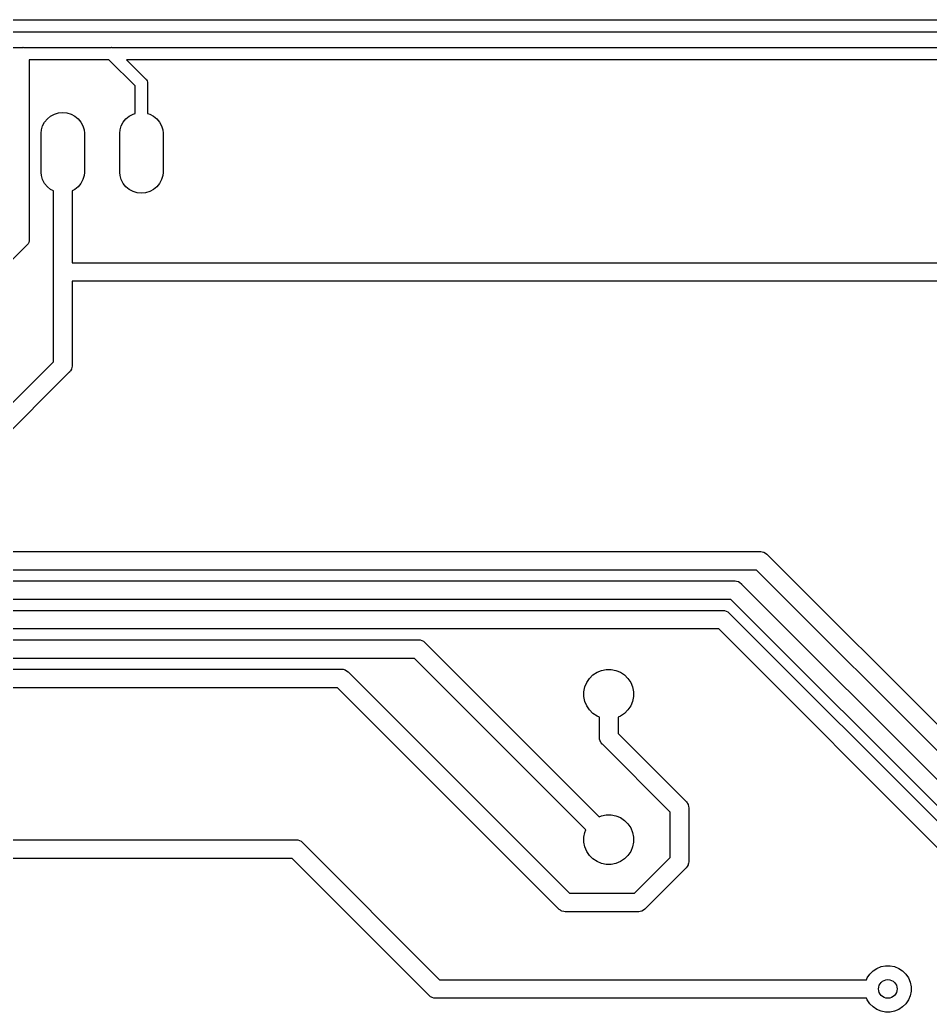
# Model space of a CAD drawing. Extents: x 29 to 167, y -139 to -69.
# Drawn here: x 73.17 to 102.59, y -101.27 to -69.21 of the extents above; entities that cross this region are included whole.
import ezdxf

# ---------------------------------------------------------------- set-up
doc = ezdxf.new("R2010")
doc.units = 0
doc.layers.add('BLACK', color=7, linetype='CONTINUOUS')

msp = doc.modelspace()

# ---------------------------------------------------------------- linework, layer by layer
at = {"layer": 'BLACK', "linetype": 'CONTINUOUS'}
for p, q in [((46.4843, -69.2055), (126.8, -69.2055)), ((126.727, -69.6055), (46.5573, -69.6055)), ((63.3753, -70.0945), (73.2692, -70.0945)), ((73.2692, -70.0945), (73.279, -70.0935)), ((73.279, -70.0935), (73.2888, -70.0945)), ((73.2888, -70.0945), (76.1267, -70.0945)), ((76.1267, -70.0945), (76.1365, -70.0935)), ((76.1365, -70.0935), (76.1463, -70.0945)), ((76.1463, -70.0945), (125.911, -70.0945)), ((76.0537, -70.4945), (73.479, -70.4945)), ((73.479, -70.4945), (73.479, -76.3172)), ((76.9, -71.3408), (76.0537, -70.4945)), ((125.838, -70.4945), (76.6193, -70.4945)), ((76.6193, -70.4945), (77.2345, -71.1096)), ((77.2345, -71.1096), (77.2421, -71.1159)), ((77.2421, -71.1159), (77.2484, -71.1235)), ((77.2484, -71.1235), (77.2484, -71.1235)), ((77.2484, -71.1235), (77.2528, -71.129)), ((77.2528, -71.129), (77.2671, -71.1463)), ((77.2671, -71.1463), (77.2857, -71.1811)), ((77.2857, -71.1811), (77.2971, -71.2188)), ((76.9, -72.2292), (76.9, -71.3408)), ((77.2971, -71.2188), (77.3, -71.2482)), ((77.3, -71.2482), (77.3, -71.2482)), ((77.3, -71.2482), (77.301, -71.258)), ((77.301, -71.258), (77.3, -71.2678)), ((77.3, -71.2678), (77.3, -72.2292)), ((73.9752, -72.5092), (74.0626, -72.4026)), ((74.0626, -72.4026), (74.1692, -72.3152)), ((74.1692, -72.3152), (74.2908, -72.2502)), ((74.2908, -72.2502), (74.4228, -72.2101)), ((74.4228, -72.2101), (74.56, -72.1966)), ((74.56, -72.1966), (74.6972, -72.2101)), ((74.6972, -72.2101), (74.8292, -72.2502)), ((74.8292, -72.2502), (74.9508, -72.3152)), ((74.9508, -72.3152), (75.0574, -72.4026)), ((75.0574, -72.4026), (75.1448, -72.5092)), ((76.5152, -72.5092), (76.6026, -72.4026)), ((76.6026, -72.4026), (76.7092, -72.3152)), ((76.7092, -72.3152), (76.8308, -72.2502)), ((76.8308, -72.2502), (76.9, -72.2292)), ((77.3, -72.2292), (77.3692, -72.2502)), ((77.3692, -72.2502), (77.4908, -72.3152)), ((77.4908, -72.3152), (77.5974, -72.4026)), ((77.5974, -72.4026), (77.6848, -72.5092)), ((73.86, -72.8656), (73.8701, -72.7628)), ((73.8701, -72.7628), (73.9102, -72.6308)), ((73.9102, -72.6308), (73.9752, -72.5092)), ((75.1448, -72.5092), (75.2098, -72.6308)), ((75.2098, -72.6308), (75.2499, -72.7628)), ((75.2499, -72.7628), (75.26, -72.8656)), ((76.4, -72.8656), (76.4101, -72.7628)), ((76.4101, -72.7628), (76.4502, -72.6308)), ((76.4502, -72.6308), (76.5152, -72.5092)), ((77.6848, -72.5092), (77.7498, -72.6308)), ((77.7498, -72.6308), (77.7899, -72.7628)), ((77.7899, -72.7628), (77.8, -72.8656)), ((73.86, -74.1344), (73.86, -72.8656)), ((75.26, -72.8656), (75.26, -74.1344)), ((76.4, -74.1344), (76.4, -72.8656)), ((77.8, -72.8656), (77.8, -74.1344)), ((73.8701, -74.2372), (73.86, -74.1344)), ((73.9102, -74.3692), (73.8701, -74.2372)), ((73.9752, -74.4908), (73.9102, -74.3692)), ((75.2098, -74.3692), (75.1448, -74.4908)), ((75.2499, -74.2372), (75.2098, -74.3692)), ((75.26, -74.1344), (75.2499, -74.2372)), ((76.4101, -74.2372), (76.4, -74.1344)), ((76.4502, -74.3692), (76.4101, -74.2372)), ((76.5152, -74.4908), (76.4502, -74.3692)), ((77.7498, -74.3692), (77.6848, -74.4908)), ((77.7899, -74.2372), (77.7498, -74.3692)), ((77.8, -74.1344), (77.7899, -74.2372)), ((74.0626, -74.5974), (73.9752, -74.4908)), ((74.1692, -74.6848), (74.0626, -74.5974)), ((74.26, -74.7334), (74.1692, -74.6848)), ((74.9508, -74.6848), (74.86, -74.7334)), ((75.0574, -74.5974), (74.9508, -74.6848)), ((75.1448, -74.4908), (75.0574, -74.5974)), ((76.6026, -74.5974), (76.5152, -74.4908)), ((76.7092, -74.6848), (76.6026, -74.5974)), ((76.8308, -74.7498), (76.7092, -74.6848)), ((77.4908, -74.6848), (77.3692, -74.7498)), ((77.5974, -74.5974), (77.4908, -74.6848)), ((77.6848, -74.4908), (77.5974, -74.5974)), ((74.26, -77.3393), (74.26, -74.7334)), ((74.86, -74.7334), (74.86, -77.054)), ((76.9628, -74.7899), (76.8308, -74.7498)), ((77.1, -74.8034), (76.9628, -74.7899)), ((77.2372, -74.7899), (77.1, -74.8034)), ((77.3692, -74.7498), (77.2372, -74.7899)), ((73.4135, -76.4754), (70.6969, -79.192)), ((73.4211, -76.4691), (73.4135, -76.4754)), ((73.4461, -76.4387), (73.4211, -76.4691)), ((73.4647, -76.4039), (73.4461, -76.4387)), ((73.4679, -76.3931), (73.4647, -76.4039)), ((73.4761, -76.3662), (73.4679, -76.3931)), ((73.4773, -76.3538), (73.4761, -76.3662)), ((73.479, -76.3368), (73.4773, -76.3538)), ((73.479, -76.3172), (73.48, -76.327)), ((73.48, -76.327), (73.479, -76.3368)), ((73.479, -76.3368), (73.479, -76.3368)), ((74.86, -77.054), (108.513, -77.054)), ((74.2585, -77.354), (74.26, -77.3393)), ((74.26, -77.3687), (74.2585, -77.354)), ((74.26, -80.2557), (74.26, -77.3687)), ((108.623, -77.654), (74.86, -77.654)), ((74.86, -77.654), (74.86, -80.3653)), ((70.4242, -84.0915), (74.26, -80.2557)), ((74.8427, -80.4815), (74.8385, -80.4954)), ((74.8557, -80.4388), (74.8427, -80.4815)), ((74.86, -80.3947), (74.8557, -80.4388)), ((74.86, -80.3653), (74.8615, -80.38)), ((74.8615, -80.38), (74.86, -80.3947)), ((74.86, -80.3947), (74.86, -80.3947)), ((74.7617, -80.6025), (70.7711, -84.5932)), ((74.7732, -80.5932), (74.7617, -80.6025)), ((74.7825, -80.5817), (74.7732, -80.5932)), ((74.7826, -80.5817), (74.7825, -80.5817)), ((74.8106, -80.5475), (74.7826, -80.5817)), ((74.8385, -80.4954), (74.8106, -80.5475)), ((48.1317, -86.3875), (97.0867, -86.3875)), ((97.0867, -86.3875), (97.1015, -86.386)), ((97.1015, -86.386), (97.1162, -86.3875)), ((97.1162, -86.3875), (97.1162, -86.3875)), ((97.1162, -86.3875), (97.1603, -86.3918)), ((97.1603, -86.3918), (97.2168, -86.409)), ((97.2168, -86.409), (97.2689, -86.4368)), ((97.2689, -86.4368), (97.3146, -86.4743)), ((97.3146, -86.4743), (97.324, -86.4857)), ((97.324, -86.4857), (105.68, -94.8419)), ((96.9772, -86.9875), (48.0222, -86.9875)), ((105.178, -95.1887), (96.9772, -86.9875)), ((46.5417, -87.3375), (96.2587, -87.3375)), ((96.2587, -87.3375), (96.2735, -87.336)), ((96.2735, -87.336), (96.2882, -87.3375)), ((96.2882, -87.3375), (96.2882, -87.3375)), ((96.2882, -87.3375), (96.3323, -87.3418)), ((96.3323, -87.3418), (96.3888, -87.359)), ((96.3888, -87.359), (96.4409, -87.3868)), ((96.4409, -87.3868), (96.4866, -87.4243)), ((96.4866, -87.4243), (96.496, -87.4358)), ((96.496, -87.4358), (104.657, -95.5965)), ((96.1492, -87.9375), (46.4322, -87.9375)), ((104.155, -95.9433), (96.1492, -87.9375)), ((44.9517, -88.2875), (95.8652, -88.2875)), ((95.8652, -88.2875), (95.88, -88.286)), ((95.88, -88.286), (95.8947, -88.2875)), ((95.8947, -88.2875), (95.8947, -88.2875)), ((95.8947, -88.2875), (95.9388, -88.2918)), ((95.9388, -88.2918), (95.9953, -88.309)), ((95.9953, -88.309), (96.0474, -88.3368)), ((96.0474, -88.3368), (96.0931, -88.3743)), ((96.0931, -88.3743), (96.1025, -88.3858)), ((96.1025, -88.3858), (103.707, -95.99)), ((95.7557, -88.8875), (44.8422, -88.8875)), ((103.205, -96.3368), (95.7557, -88.8875)), ((46.0172, -89.2375), (86.0303, -89.2375)), ((86.0303, -89.2375), (86.045, -89.236)), ((86.045, -89.236), (86.0597, -89.2375)), ((86.0597, -89.2375), (86.0597, -89.2375)), ((86.0597, -89.2375), (86.1038, -89.2418)), ((86.1038, -89.2418), (86.1603, -89.259)), ((86.1603, -89.259), (86.2125, -89.2868)), ((86.2125, -89.2868), (86.2581, -89.3243)), ((86.2581, -89.3243), (86.2675, -89.3358)), ((86.2675, -89.3358), (91.6245, -94.6928)), ((85.9207, -89.8375), (46.1268, -89.8375)), ((91.2003, -95.117), (85.9207, -89.8375)), ((47.6072, -90.1875), (83.5513, -90.1875)), ((83.5513, -90.1875), (83.566, -90.186)), ((83.566, -90.186), (83.5807, -90.1875)), ((83.5807, -90.1875), (83.5807, -90.1875)), ((83.5807, -90.1875), (83.6248, -90.1918)), ((83.6248, -90.1918), (83.6814, -90.209)), ((83.6814, -90.209), (83.7335, -90.2369)), ((83.7335, -90.2369), (83.7792, -90.2743)), ((83.7792, -90.2743), (83.7886, -90.2858)), ((83.7886, -90.2858), (90.9293, -97.4265)), ((91.5806, -90.4855), (91.692, -90.3741)), ((91.692, -90.3741), (91.8231, -90.2865)), ((91.8231, -90.2865), (91.9686, -90.2262)), ((91.9686, -90.2262), (92.1232, -90.1955)), ((92.1232, -90.1955), (92.2808, -90.1955)), ((92.2808, -90.1955), (92.4354, -90.2262)), ((92.4354, -90.2262), (92.5809, -90.2865)), ((92.5809, -90.2865), (92.712, -90.3741)), ((92.712, -90.3741), (92.8234, -90.4855)), ((91.4327, -90.7621), (91.493, -90.6166)), ((91.493, -90.6166), (91.5806, -90.4855)), ((92.8234, -90.4855), (92.911, -90.6166)), ((92.911, -90.6166), (92.9713, -90.7621)), ((83.4417, -90.7875), (47.7168, -90.7875)), ((90.5825, -97.9282), (83.4417, -90.7875)), ((91.402, -90.9167), (91.4327, -90.7621)), ((91.402, -91.0743), (91.402, -90.9167)), ((92.9713, -90.7621), (93.002, -90.9167)), ((93.002, -90.9167), (93.002, -91.0743)), ((91.4327, -91.2289), (91.402, -91.0743)), ((91.493, -91.3744), (91.4327, -91.2289)), ((91.5806, -91.5055), (91.493, -91.3744)), ((92.911, -91.3744), (92.8234, -91.5055)), ((92.9713, -91.2289), (92.911, -91.3744)), ((93.002, -91.0743), (92.9713, -91.2289)), ((91.692, -91.6169), (91.5806, -91.5055)), ((91.8231, -91.7045), (91.692, -91.6169)), ((92.712, -91.6169), (92.5809, -91.7045)), ((92.8234, -91.5055), (92.712, -91.6169)), ((91.902, -91.7371), (91.8231, -91.7045)), ((91.902, -92.3778), (91.902, -91.7371)), ((92.5809, -91.7045), (92.502, -91.7371)), ((92.502, -91.7371), (92.502, -92.2682)), ((92.502, -92.2682), (94.6897, -94.456)), ((91.9005, -92.3925), (91.902, -92.3778)), ((91.902, -92.4072), (91.9005, -92.3925)), ((91.9063, -92.4513), (91.902, -92.4072)), ((91.902, -92.4072), (91.902, -92.4072)), ((91.9235, -92.5079), (91.9063, -92.4513)), ((91.9514, -92.56), (91.9235, -92.5079)), ((91.9235, -92.5079), (91.9235, -92.5079)), ((91.9559, -92.5655), (91.9514, -92.56)), ((91.9888, -92.6057), (91.9559, -92.5655)), ((92.0003, -92.6151), (91.9888, -92.6057)), ((94.188, -94.8028), (92.0003, -92.6151)), ((94.6897, -94.456), (94.7012, -94.4653)), ((94.7012, -94.4653), (94.7105, -94.4768)), ((94.7105, -94.4768), (94.7386, -94.511)), ((94.7386, -94.511), (94.7472, -94.527)), ((94.7472, -94.527), (94.7665, -94.5631)), ((94.7665, -94.5631), (94.7837, -94.6197)), ((91.6245, -94.6928), (91.6246, -94.6928)), ((91.6246, -94.6928), (91.8897, -94.9579)), ((91.9686, -94.9252), (92.1232, -94.8945)), ((92.1232, -94.8945), (92.2808, -94.8945)), ((92.2808, -94.8945), (92.4354, -94.9252)), ((94.188, -96.2687), (94.188, -94.8028)), ((94.7837, -94.6197), (94.788, -94.6638)), ((94.788, -94.6638), (94.788, -94.6638)), ((94.788, -94.6638), (94.7895, -94.6785)), ((94.7895, -94.6785), (94.788, -94.6932)), ((94.788, -94.6932), (94.788, -96.3783)), ((91.2003, -95.1171), (91.2003, -95.117)), ((91.4654, -95.3822), (91.2003, -95.1171)), ((91.8897, -94.9579), (91.9686, -94.9252)), ((92.4354, -94.9252), (92.5809, -94.9855)), ((92.5809, -94.9855), (92.712, -95.0731)), ((92.712, -95.0731), (92.8234, -95.1845)), ((92.8234, -95.1845), (92.911, -95.3156)), ((91.402, -95.6157), (91.4327, -95.4611)), ((91.4327, -95.4611), (91.4654, -95.3822)), ((92.911, -95.3156), (92.9713, -95.4611)), ((92.9713, -95.4611), (93.002, -95.6157)), ((68.2216, -95.7), (82.0788, -95.7)), ((82.0788, -95.7), (82.0935, -95.6985)), ((82.0935, -95.6985), (82.1082, -95.7)), ((82.1082, -95.7), (82.1082, -95.7)), ((82.1082, -95.7), (82.1523, -95.7043)), ((82.1523, -95.7043), (82.2089, -95.7215)), ((82.2089, -95.7215), (82.261, -95.7494)), ((82.261, -95.7494), (82.3067, -95.7868)), ((82.3067, -95.7868), (82.3161, -95.7983)), ((82.3161, -95.7983), (86.7383, -100.221)), ((91.402, -95.7733), (91.402, -95.6157)), ((91.4327, -95.9279), (91.402, -95.7733)), ((93.002, -95.7733), (92.9713, -95.9279)), ((93.002, -95.6157), (93.002, -95.7733)), ((91.493, -96.0734), (91.4327, -95.9279)), ((91.5806, -96.2045), (91.493, -96.0734)), ((92.911, -96.0734), (92.8234, -96.2045)), ((92.9713, -95.9279), (92.911, -96.0734)), ((81.9692, -96.3), (68.2216, -96.3)), ((86.3915, -100.722), (81.9692, -96.3)), ((91.692, -96.3159), (91.5806, -96.2045)), ((91.8231, -96.4035), (91.692, -96.3159)), ((91.9686, -96.4638), (91.8231, -96.4035)), ((92.1232, -96.4945), (91.9686, -96.4638)), ((92.2808, -96.4945), (92.1232, -96.4945)), ((92.4354, -96.4638), (92.2808, -96.4945)), ((92.5809, -96.4035), (92.4354, -96.4638)), ((92.712, -96.3159), (92.5809, -96.4035)), ((92.8234, -96.2045), (92.712, -96.3159)), ((93.0302, -97.4265), (94.188, -96.2687)), ((94.7665, -96.5084), (94.7386, -96.5605)), ((94.7718, -96.491), (94.7665, -96.5084)), ((94.7837, -96.4518), (94.7718, -96.491)), ((94.788, -96.4077), (94.7837, -96.4518)), ((94.788, -96.3783), (94.7895, -96.393)), ((94.7895, -96.393), (94.788, -96.4077)), ((94.788, -96.4077), (94.788, -96.4077)), ((94.6897, -96.6155), (93.3771, -97.9282)), ((94.7012, -96.6062), (94.6897, -96.6155)), ((94.7329, -96.5675), (94.7012, -96.6062)), ((94.7386, -96.5605), (94.7329, -96.5675)), ((90.9293, -97.4265), (93.0302, -97.4265)), ((90.5918, -97.9397), (90.5825, -97.9282)), ((90.6033, -97.949), (90.5918, -97.9397)), ((90.6375, -97.9771), (90.6033, -97.949)), ((90.6654, -97.992), (90.6375, -97.9771)), ((90.6896, -98.005), (90.6654, -97.992)), ((90.7462, -98.0222), (90.6896, -98.005)), ((90.7903, -98.0265), (90.7462, -98.0222)), ((90.805, -98.0279), (90.7903, -98.0265)), ((90.7903, -98.0265), (90.7903, -98.0265)), ((90.8197, -98.0265), (90.805, -98.0279)), ((93.1398, -98.0265), (90.8197, -98.0265)), ((93.1545, -98.0279), (93.1398, -98.0265)), ((93.1692, -98.0265), (93.1545, -98.0279)), ((93.2133, -98.0222), (93.1692, -98.0265)), ((93.1692, -98.0265), (93.1692, -98.0265)), ((93.2699, -98.005), (93.2133, -98.0222)), ((93.322, -97.9771), (93.2699, -98.005)), ((93.3677, -97.9397), (93.322, -97.9771)), ((93.3771, -97.9282), (93.3677, -97.9397)), ((100.636, -100.042), (100.741, -99.9379)), ((100.741, -99.9379), (100.864, -99.8559)), ((100.864, -99.8559), (101, -99.7993)), ((101, -99.7993), (101.145, -99.7705)), ((101.145, -99.7705), (101.293, -99.7705)), ((101.293, -99.7705), (101.438, -99.7993)), ((101.438, -99.7993), (101.574, -99.8559)), ((101.574, -99.8559), (101.697, -99.9379)), ((101.697, -99.9379), (101.802, -100.042)), ((86.7383, -100.221), (100.531, -100.221)), ((100.531, -100.221), (100.554, -100.165)), ((100.554, -100.165), (100.636, -100.042)), ((101.802, -100.042), (101.884, -100.165)), ((101.884, -100.165), (101.94, -100.302)), ((101.94, -100.302), (101.969, -100.447)), ((101.969, -100.594), (101.94, -100.739)), ((101.969, -100.447), (101.969, -100.594)), ((86.4008, -100.734), (86.3915, -100.722)), ((86.4123, -100.743), (86.4008, -100.734)), ((86.4465, -100.771), (86.4123, -100.743)), ((86.4744, -100.786), (86.4465, -100.771)), ((86.4986, -100.799), (86.4744, -100.786)), ((86.5552, -100.816), (86.4986, -100.799)), ((86.5993, -100.82), (86.5552, -100.816)), ((86.614, -100.822), (86.5993, -100.82)), ((86.5993, -100.82), (86.5993, -100.82)), ((86.6287, -100.82), (86.614, -100.822)), ((100.531, -100.82), (86.6287, -100.82)), ((100.554, -100.876), (100.531, -100.82)), ((100.636, -100.999), (100.554, -100.876)), ((100.741, -101.103), (100.636, -100.999)), ((101.802, -100.999), (101.697, -101.103)), ((101.884, -100.876), (101.802, -100.999)), ((101.94, -100.739), (101.884, -100.876)), ((100.864, -101.185), (100.741, -101.103)), ((101, -101.242), (100.864, -101.185)), ((101.145, -101.27), (101, -101.242)), ((101.293, -101.27), (101.145, -101.27)), ((101.438, -101.242), (101.293, -101.27)), ((101.574, -101.185), (101.438, -101.242)), ((101.697, -101.103), (101.574, -101.185))]:
    msp.add_line(p, q, dxfattribs=at)
at = {"layer": 'BLACK'}
msp.add_circle((101.219, -100.52), 0.3, dxfattribs=at)

doc.saveas('drawing.dxf')
